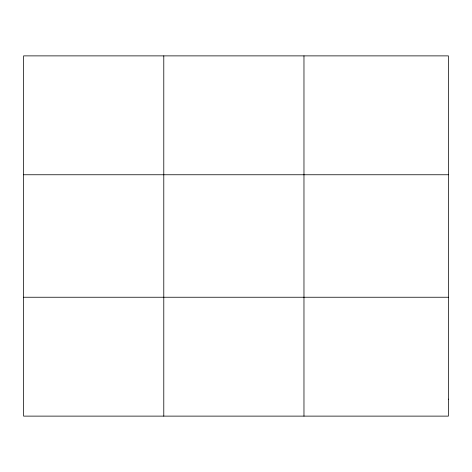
<?xml version="1.0" encoding="UTF-8"?>
<svg xmlns="http://www.w3.org/2000/svg" width="472" height="472" viewBox="0 0 472 472"><rect width="100%" height="100%" fill="white"/><g stroke="black" fill="none" stroke-linecap="round" stroke-linejoin="round"><path stroke-width="0.71" d="M163.784 416.121L163.784 55.879M303.968 416.121L303.968 55.879M23.6 174.758L448.4 174.758M23.6 297.242L448.4 297.242M448.4 399.141L448.4 416.121L23.6 416.121L23.6 55.879L448.4 55.879L448.4 399.141"/></g></svg>
